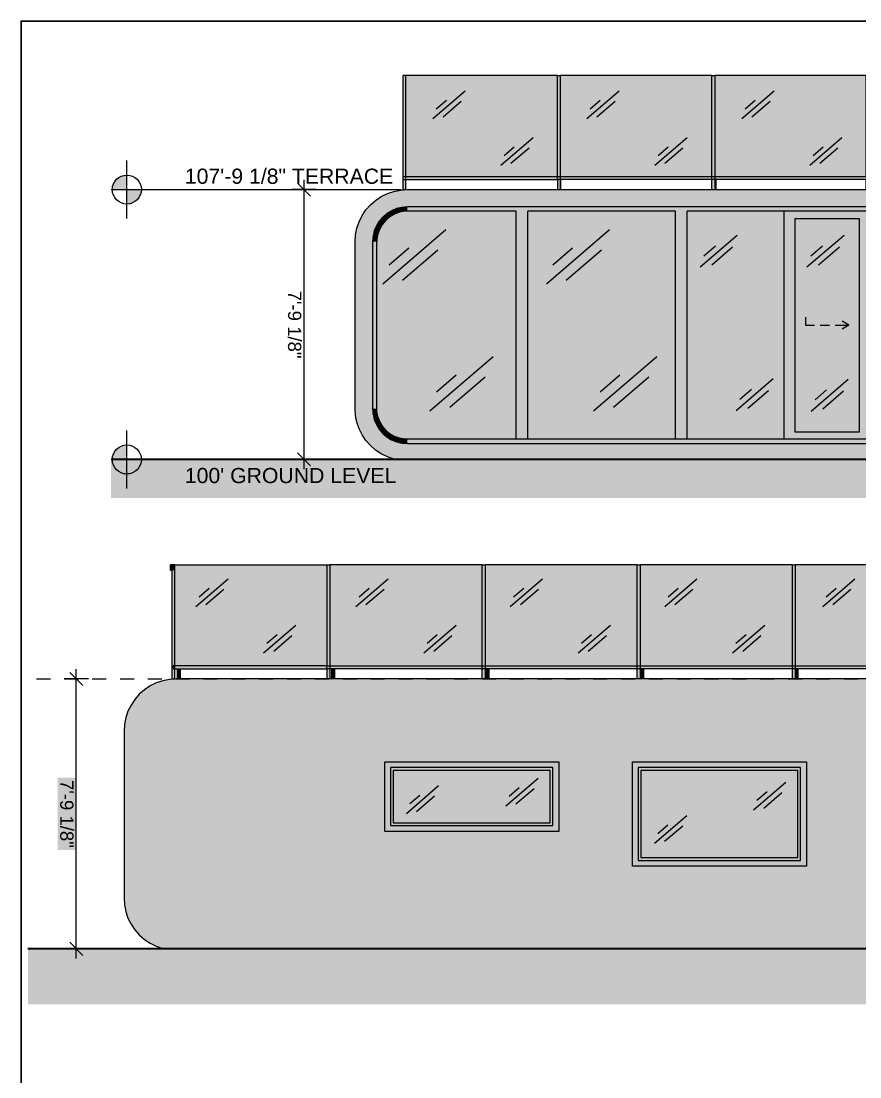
# Model space of a CAD drawing. Header units: millimetres. Extents: x -419 to 20046, y -14642 to 2638.
# Drawn here: x 9456.7 to 9842.4, y -276.2 to 209.3 of the extents above; entities that cross this region are included whole.
import ezdxf

# ---------------------------------------------------------------- set-up
doc = ezdxf.new("R2010")
doc.units = ezdxf.units.MM
for name, color, linetype, true_color in [('PDF6_A$$$COLUMNS$$$ARCHITECTURAL.3D', 7, 'Continuous', 0x757575), ('PDF6_A$$$FLOOR$$$RAILINGS.3D', 7, 'Continuous', 0x757575), ('PDF6_A$$$WALL$$$EXTERIOR.3D', 7, 'Continuous', 0x757575), ('PDF6_A$$$WALL$$$INTERIOR.3D', 7, 'Continuous', 0xbfbfbf)]:
    doc.layers.add(name, color=color, linetype=linetype, true_color=true_color)
for name, color, linetype in [('PDF6_A$$$DIMENSIONS.2D', 7, 'Continuous'), ('PDF6_C$$$MESH$(TERRAIN).3D', 7, 'Continuous'), ('PDF6_Geometry', 7, 'Continuous'), ('PDF6_Text', 7, 'Continuous')]:
    doc.layers.add(name, color=color, linetype=linetype)
doc.styles.add('PDF Arial', font='arial.ttf')

msp = doc.modelspace()

# ---------------------------------------------------------------- hatches: boundary and pattern name
at = {"layer": 'PDF6_A$$$DIMENSIONS.2D', "transparency": 33554559}
for points in [[(9505.309, 131.855), (9498.642, 131.855), (9499.15, 134.406), (9500.595, 136.569), (9502.758, 138.014), (9505.309, 138.521)], [(9505.309, 131.855), (9511.976, 131.855), (9511.468, 129.303), (9510.023, 127.141), (9507.86, 125.695), (9505.309, 125.188)], [(9505.309, 7.721), (9498.642, 7.721), (9499.15, 10.272), (9500.595, 12.435), (9502.758, 13.88), (9505.309, 14.388)], [(9505.309, 7.721), (9511.976, 7.721), (9511.468, 5.17), (9510.023, 3.007), (9507.86, 1.562), (9505.309, 1.055)]]:
    msp.add_hatch(color=256, dxfattribs=at).paths.add_polyline_path(points)
at = {"layer": 'PDF6_A$$$DIMENSIONS.2D', "true_color": 0xffffff, "transparency": 33554559}
msp.add_hatch(color=7, dxfattribs=at).paths.add_polyline_path([(9504.873, -118.872), (9505.27, -114.84), (9506.446, -110.965), (9508.356, -107.392), (9510.926, -104.26), (9514.058, -101.69), (9517.631, -99.78), (9521.508, -98.603), (9525.54, -98.205), (9606.621, -98.205), (9606.621, -212.342), (9525.54, -212.342), (9521.508, -211.944), (9517.631, -210.767), (9514.058, -208.86), (9510.926, -206.29), (9508.356, -203.158), (9506.446, -199.585), (9505.27, -195.707), (9504.873, -191.675)])
at = {"layer": 'PDF6_A$$$FLOOR$$$RAILINGS.3D', "true_color": 0xffffff, "transparency": 33554559}
for points in [[(9525.363, -40.713), (9525.367, -40.723), (9525.383, -40.734), (9526.008, -40.734), (9526.008, -40.713)], [(9525.363, -43.339), (9526.008, -43.339), (9526.008, -43.319), (9525.383, -43.319), (9525.367, -43.329)], [(9525.383, -40.734), (9525.407, -40.764), (9525.442, -40.792), (9526.008, -40.792), (9526.008, -40.734)], [(9525.383, -43.319), (9526.008, -43.319), (9526.008, -43.258), (9525.442, -43.258), (9525.407, -43.289)], [(9525.442, -40.792), (9525.486, -40.842), (9525.538, -40.89), (9526.008, -40.89), (9526.008, -40.792)], [(9525.442, -43.258), (9526.008, -43.258), (9526.008, -43.163), (9525.538, -43.163), (9525.486, -43.21)], [(9526.008, -40.89), (9525.538, -40.89), (9525.6, -40.958), (9525.67, -41.021), (9526.675, -41.021), (9526.675, -40.897), (9526.008, -40.897)], [(9525.538, -43.163), (9526.008, -43.163), (9526.008, -43.155), (9526.675, -43.155), (9526.675, -43.032), (9525.67, -43.032), (9525.6, -43.095)], [(9526.675, -41.021), (9525.67, -41.021), (9525.747, -41.104), (9525.831, -41.182), (9526.675, -41.182)], [(9525.67, -43.032), (9526.675, -43.032), (9526.675, -42.87), (9525.831, -42.87), (9525.747, -42.946)], [(9525.922, -41.283), (9526.019, -41.369), (9526.675, -41.369), (9526.675, -41.182), (9525.831, -41.182)], [(9525.922, -42.769), (9525.831, -42.87), (9526.675, -42.87), (9526.675, -42.681), (9526.019, -42.681)], [(9526.008, -40.713), (9526.008, -40.897), (9526.675, -40.897), (9526.675, -43.155), (9526.008, -43.155), (9526.008, -93.206), (9527.342, -93.206), (9527.342, -88.54), (9526.675, -88.54), (9526.675, -87.207), (9527.342, -87.207), (9527.342, -40.713)], [(9526.12, -41.482), (9526.226, -41.578), (9526.675, -41.578), (9526.675, -41.369), (9526.019, -41.369)], [(9526.12, -42.568), (9526.019, -42.681), (9526.675, -42.681), (9526.675, -42.475), (9526.226, -42.475)], [(9526.335, -41.706), (9526.447, -41.797), (9526.675, -41.797), (9526.675, -41.578), (9526.226, -41.578)], [(9526.335, -42.346), (9526.226, -42.475), (9526.675, -42.475), (9526.675, -42.253), (9526.447, -42.253)]]:
    msp.add_hatch(color=7, dxfattribs=at).paths.add_polyline_path(points)
at = {"layer": 'PDF6_A$$$WALL$$$EXTERIOR.3D', "true_color": 0xffffff, "transparency": 33554559}
h = msp.add_hatch(color=7, dxfattribs=at)
h.paths.add_polyline_path([(9610.312, 107.855), (9610.312, 31.055), (9610.518, 27.922), (9611.13, 24.843), (9612.139, 21.87), (9613.528, 19.055), (9615.272, 16.444), (9617.342, 14.084), (9619.702, 12.014), (9622.312, 10.27), (9625.128, 8.882), (9628.101, 7.872), (9628.86, 7.721), (10207.765, 7.721), (10208.524, 7.872), (10211.497, 8.882), (10214.311, 10.27), (10216.922, 12.014), (10219.283, 14.084), (10221.354, 16.444), (10223.098, 19.055), (10224.486, 21.87), (10225.494, 24.843), (10226.109, 27.922), (10226.313, 31.055), (10226.313, 107.855), (10226.109, 110.987), (10225.494, 114.066), (10224.486, 117.039), (10223.098, 119.855), (10221.354, 122.465), (10219.283, 124.825), (10216.922, 126.895), (10214.311, 128.639), (10211.497, 130.028), (10208.524, 131.037), (10205.445, 131.649), (10202.313, 131.855), (9634.312, 131.855), (9631.18, 131.649), (9628.101, 131.037), (9625.128, 130.028), (9622.312, 128.639), (9619.702, 126.895), (9617.342, 124.825), (9615.272, 122.465), (9613.528, 119.855), (9612.139, 117.039), (9611.13, 114.066), (9610.518, 110.987)], flags=0)
h.paths.add_polyline_path([(9618.312, 31.055), (9618.312, 107.855), (9618.509, 110.358), (9619.095, 112.799), (9620.056, 115.118), (9621.368, 117.259), (9622.999, 119.168), (9624.908, 120.799), (9627.049, 122.111), (9629.368, 123.071), (9631.809, 123.658), (9634.312, 123.855), (10202.313, 123.855), (10204.815, 123.658), (10207.256, 123.071), (10209.577, 122.111), (10211.716, 120.799), (10213.626, 119.168), (10215.256, 117.259), (10216.569, 115.118), (10217.529, 112.799), (10218.116, 110.358), (10218.313, 107.855), (10218.313, 31.055), (10218.116, 28.552), (10217.529, 26.11), (10216.569, 23.791), (10215.256, 21.65), (10213.626, 19.741), (10211.716, 18.11), (10209.577, 16.798), (10207.256, 15.838), (10204.815, 15.252), (10202.313, 15.055), (9634.312, 15.055), (9631.809, 15.252), (9629.368, 15.838), (9627.049, 16.798), (9624.908, 18.11), (9622.999, 19.741), (9621.368, 21.65), (9620.056, 23.791), (9619.095, 26.11), (9618.509, 28.552)], flags=0)
for points in [[(9634.314, 17.055), (9684.313, 17.054), (9684.313, 121.855), (9634.312, 121.855), (9633.108, 121.855), (9630.692, 121.429), (9628.387, 120.59), (9626.262, 119.363), (9624.383, 117.786), (9622.805, 115.907), (9621.579, 113.782), (9620.74, 111.476), (9620.314, 109.06), (9620.314, 107.833), (9620.314, 31.055), (9620.328, 31.055), (9620.326, 29.843), (9620.749, 27.43), (9621.585, 25.128), (9622.808, 23.005), (9624.381, 21.127), (9626.256, 19.55), (9628.376, 18.324), (9630.677, 17.484), (9633.09, 17.056)], [(9627.049, 122.111), (9625.152, 120.948), (9626.262, 119.363), (9628.387, 120.59), (9627.576, 122.329)], [(9629.368, 123.071), (9627.576, 122.329), (9628.387, 120.59), (9630.692, 121.429), (9630.199, 123.271)], [(9630.199, 123.271), (9630.692, 121.429), (9633.108, 121.855), (9632.943, 123.747), (9631.821, 123.659), (9631.791, 123.653)], [(9807.364, 118.605), (9812.613, 118.605), (9842.116, 118.605), (9847.364, 118.605), (9847.364, 121.855), (9807.364, 121.855)], [(9619.839, 114.593), (9621.579, 113.782), (9622.805, 115.907), (9621.22, 117.017), (9620.056, 115.118)], [(9621.22, 117.017), (9622.805, 115.907), (9624.383, 117.786), (9622.999, 119.169), (9622.999, 119.168), (9621.368, 117.259)], [(9622.999, 119.169), (9624.383, 117.786), (9626.262, 119.363), (9625.152, 120.948), (9624.908, 120.799)], [(9618.42, 109.226), (9620.314, 109.06), (9620.74, 111.476), (9618.896, 111.97), (9618.517, 110.39), (9618.508, 110.336)], [(9619.095, 112.799), (9618.896, 111.97), (9620.74, 111.476), (9621.579, 113.782), (9619.839, 114.593)], [(9618.313, 107.833), (9620.314, 107.833), (9620.314, 109.06), (9618.42, 109.226), (9618.313, 107.868)], [(9618.313, 107.866), (9618.313, 107.855), (9618.313, 31.055), (9618.327, 30.866), (9618.313, 31.055)], [(9618.327, 31.055), (9618.327, 30.863), (9618.421, 29.678), (9620.326, 29.843), (9620.328, 31.055)], [(9620.326, 29.843), (9618.421, 29.678), (9618.499, 28.687), (9618.558, 28.35), (9618.897, 26.936), (9620.749, 27.43)], [(9620.749, 27.43), (9618.897, 26.936), (9619.085, 26.155), (9619.14, 26.003), (9619.839, 24.315), (9621.585, 25.128)], [(9619.839, 24.315), (9620.056, 23.791), (9621.219, 21.894), (9622.808, 23.005), (9621.585, 25.128)], [(9621.219, 21.894), (9621.368, 21.65), (9622.996, 19.744), (9624.381, 21.127), (9622.808, 23.005)], [(9624.381, 21.127), (9622.996, 19.744), (9622.999, 19.741), (9624.908, 18.11), (9625.144, 17.966), (9626.256, 19.55)], [(9625.144, 17.966), (9627.049, 16.798), (9627.564, 16.585), (9628.376, 18.324), (9626.256, 19.55)], [(9807.364, 20.304), (9807.364, 17.055), (9847.364, 17.055), (9847.364, 20.304), (9842.116, 20.304), (9812.613, 20.304)], [(9627.564, 16.585), (9629.368, 15.838), (9630.182, 15.642), (9630.677, 17.484), (9628.376, 18.324)], [(9630.677, 17.484), (9630.182, 15.642), (9631.809, 15.252), (9632.922, 15.164), (9633.09, 17.056)], [(9512.205, -114.704), (9512.008, -117.206), (9512.008, -194.006), (9512.205, -196.511), (9512.791, -198.952), (9513.752, -201.27), (9515.064, -203.412), (9516.694, -205.322), (9518.604, -206.952), (9520.744, -208.262), (9523.064, -209.225), (9525.505, -209.81), (9528.008, -210.006), (9596.663, -210.006), (9596.663, -101.206), (9528.008, -101.206), (9525.831, -101.377), (9525.505, -101.405), (9523.064, -101.99), (9520.744, -102.952), (9518.604, -104.262), (9516.694, -105.893), (9515.064, -107.803), (9513.752, -109.944), (9512.791, -112.262)], [(9623.9, -133.937), (9626.525, -133.937), (9701.276, -133.937), (9703.901, -133.937), (9703.901, -131.311), (9623.9, -131.311)], [(9701.276, -133.937), (9626.525, -133.937), (9626.525, -135.25), (9627.837, -135.25), (9699.963, -135.25), (9701.276, -135.25)], [(9737.793, -133.937), (9740.419, -133.937), (9815.168, -133.937), (9817.793, -133.937), (9817.793, -131.311), (9737.793, -131.311)], [(9815.168, -133.937), (9740.419, -133.937), (9740.419, -135.25), (9741.732, -135.25), (9813.858, -135.25), (9815.168, -135.25)], [(9626.525, -159.376), (9626.525, -160.688), (9701.276, -160.688), (9701.276, -159.376), (9699.963, -159.376), (9627.837, -159.376)], [(9703.901, -160.688), (9701.276, -160.688), (9626.525, -160.688), (9623.9, -160.688), (9623.9, -163.311), (9703.901, -163.311)], [(9817.793, -176.688), (9815.168, -176.688), (9740.419, -176.688), (9737.793, -176.688), (9737.793, -179.311), (9817.793, -179.311)], [(9740.419, -175.376), (9740.419, -176.688), (9815.168, -176.688), (9815.168, -175.376), (9813.858, -175.376), (9741.732, -175.376)]]:
    msp.add_hatch(color=7, dxfattribs=at).paths.add_polyline_path(points)
h = msp.add_hatch(color=7, dxfattribs=at)
h.paths.add_polyline_path([(9504.213, -114.074), (9504.008, -117.206), (9504.008, -194.006), (9504.213, -197.141), (9504.826, -200.22), (9505.835, -203.19), (9507.224, -206.007), (9508.968, -208.618), (9511.038, -210.979), (9513.398, -213.047), (9516.008, -214.791), (9518.824, -216.179), (9521.797, -217.19), (9522.556, -217.341), (10101.46, -217.341), (10102.221, -217.19), (10105.194, -216.179), (10108.008, -214.791), (10110.619, -213.047), (10112.98, -210.979), (10115.048, -208.618), (10116.792, -206.007), (10118.183, -203.19), (10119.191, -200.22), (10119.803, -197.141), (10120.01, -194.006), (10120.01, -117.206), (10119.803, -114.074), (10119.191, -110.995), (10118.183, -108.022), (10116.792, -105.207), (10115.048, -102.597), (10112.98, -100.236), (10110.619, -98.167), (10108.008, -96.424), (10105.194, -95.033), (10102.221, -94.025), (10099.142, -93.413), (10096.01, -93.206), (9528.008, -93.206), (9524.876, -93.413), (9521.797, -94.025), (9518.824, -95.033), (9516.008, -96.424), (9513.398, -98.167), (9511.038, -100.236), (9508.968, -102.597), (9507.224, -105.207), (9505.835, -108.022), (9504.826, -110.995)], flags=0)
h.paths.add_polyline_path([(9512.008, -194.006), (9512.008, -117.206), (9512.205, -114.704), (9512.791, -112.262), (9513.752, -109.944), (9515.064, -107.803), (9516.694, -105.893), (9518.604, -104.262), (9520.744, -102.952), (9523.064, -101.99), (9525.505, -101.405), (9528.008, -101.206), (10096.01, -101.206), (10098.512, -101.405), (10100.953, -101.99), (10103.271, -102.952), (10105.413, -104.262), (10107.323, -105.893), (10108.953, -107.803), (10110.264, -109.944), (10111.226, -112.262), (10111.811, -114.704), (10112.01, -117.206), (10112.01, -194.006), (10111.811, -196.511), (10111.226, -198.952), (10110.264, -201.27), (10108.953, -203.412), (10107.323, -205.322), (10105.413, -206.952), (10103.271, -208.262), (10100.953, -209.225), (10098.512, -209.81), (10096.01, -210.006), (9528.008, -210.006), (9525.505, -209.81), (9523.064, -209.225), (9520.744, -208.262), (9518.604, -206.952), (9516.694, -205.322), (9515.064, -203.412), (9513.752, -201.27), (9512.791, -198.952), (9512.205, -196.511)], flags=0)
at = {"layer": 'PDF6_C$$$MESH$(TERRAIN).3D', "true_color": 0xffffff, "transparency": 33554559}
msp.add_hatch(color=7, dxfattribs=at).paths.add_polyline_path([(9459.844, -242.805), (9459.844, -217.341), (10286.18, -217.341), (10286.18, -242.805), (9464.109, -242.805)])

# ---------------------------------------------------------------- linework, layer by layer
at = {"layer": 'PDF6_A$$$COLUMNS$$$ARCHITECTURAL.3D', "lineweight": 9}
for points in [[(9684.313, 17.054), (9684.313, 121.855)], [(9689.647, 17.054), (9689.647, 121.855)], [(9757.646, 17.054), (9757.646, 121.855)], [(9762.98, 17.054), (9762.98, 121.855)], [(9618.313, 107.833), (9618.313, 31.055), (9618.327, 31.055)], [(9620.314, 31.055), (9620.314, 107.833)]]:
    msp.add_lwpolyline(points, dxfattribs=at)
at = {"layer": 'PDF6_A$$$COLUMNS$$$ARCHITECTURAL.3D', "color": 7, "lineweight": 0, "true_color": 0xffffff, "transparency": 33554559}
for points in [[(9684.313, 121.855), (9684.313, 17.054), (9689.647, 121.855), (9689.647, 17.054)], [(9757.646, 121.855), (9757.646, 17.054), (9762.98, 121.855), (9762.98, 17.054)], [(9618.313, 107.833), (9618.313, 31.055), (9620.314, 107.833), (9620.314, 31.055)]]:
    msp.add_solid(points, dxfattribs=at)
at = {"layer": 'PDF6_A$$$DIMENSIONS.2D', "lineweight": 13}
for points in [[(9505.309, 118.521), (9505.309, 145.188)], [(9586.791, 3.221), (9586.791, 7.721), (9586.791, 131.855), (9586.791, 136.355)], [(9498.073, 131.855), (9518.642, 131.855), (9630.475, 131.855)], [(9592.416, 131.855), (9581.166, 131.855)], [(9589.791, 128.855), (9583.791, 134.855)], [(9505.309, -5.612), (9505.309, 21.055)], [(9583.791, 10.721), (9589.791, 4.721)], [(9498.073, 7.721), (9518.642, 7.721), (9631.841, 7.721)], [(9592.416, 7.721), (9581.166, 7.721)], [(9485.047, -96.207), (9479.047, -90.208)], [(9482.046, -221.841), (9482.046, -217.341), (9482.046, -93.206), (9482.046, -88.706)], [(9487.672, -93.206), (9476.422, -93.206)], [(9487.672, -217.341), (9476.422, -217.341)], [(9479.047, -214.34), (9485.047, -220.339)]]:
    msp.add_lwpolyline(points, dxfattribs=at)
for centre in [(9505.309, 131.855), (9505.309, 7.721)]:
    msp.add_circle(centre, 6.667, dxfattribs=at)
at = {"layer": 'PDF6_A$$$DIMENSIONS.2D', "color": 7, "lineweight": 0, "true_color": 0xffffff, "transparency": 33554559}
msp.add_solid([(9481.883, -171.941), (9473.499, -171.941), (9481.883, -138.606), (9473.499, -138.606)], dxfattribs=at)
at = {"layer": 'PDF6_A$$$FLOOR$$$RAILINGS.3D', "lineweight": 9}
for points in [[(9632.27, 137.855), (9633.604, 137.855), (9703.281, 137.855), (9703.281, 184.348), (9633.604, 184.348)], [(9774.291, 131.855), (9774.291, 136.521), (9704.614, 136.521), (9703.281, 136.521), (9703.281, 137.855), (9704.614, 137.855), (9774.291, 137.855), (9774.291, 184.348), (9704.614, 184.348)], [(9703.281, 184.348), (9704.614, 184.348), (9704.614, 137.855), (9704.614, 136.521), (9704.614, 131.855)], [(9845.301, 131.855), (9845.301, 136.521), (9775.624, 136.521), (9774.291, 136.521), (9774.291, 137.855), (9775.624, 137.855), (9845.301, 137.855), (9845.301, 184.348), (9775.624, 184.348)], [(9774.291, 184.348), (9775.624, 184.348), (9775.624, 137.855), (9775.624, 136.521), (9775.624, 131.855)], [(9632.27, 136.521), (9633.604, 136.521), (9703.281, 136.521), (9703.281, 131.855)], [(9704.942, 131.855), (9704.942, 136.521)], [(9776.282, 131.855), (9776.282, 136.521)], [(9526.008, -43.155), (9526.008, -93.206), (9527.342, -93.206), (9527.342, -88.54), (9527.342, -87.207), (9527.342, -40.713), (9526.008, -40.713), (9525.363, -40.713), (9525.367, -40.723), (9525.383, -40.734), (9525.407, -40.764), (9525.442, -40.792), (9525.486, -40.842), (9525.538, -40.89), (9525.6, -40.958), (9525.67, -41.021), (9525.747, -41.104), (9525.831, -41.182), (9525.922, -41.283), (9526.019, -41.369), (9526.12, -41.482), (9526.226, -41.578), (9526.335, -41.706), (9526.447, -41.797), (9526.561, -41.968), (9526.675, -42.026), (9526.561, -42.084), (9526.447, -42.253), (9526.335, -42.346), (9526.226, -42.475), (9526.12, -42.568), (9526.019, -42.681), (9525.922, -42.769), (9525.831, -42.87), (9525.747, -42.946), (9525.67, -43.032), (9525.6, -43.095), (9525.538, -43.163), (9525.486, -43.21), (9525.442, -43.258), (9525.407, -43.289), (9525.383, -43.319), (9525.367, -43.329), (9525.363, -43.339), (9525.363, -40.713)], [(9526.008, -43.339), (9525.363, -43.339)], [(9526.008, -40.897), (9526.008, -40.713)], [(9527.342, -40.713), (9597.347, -40.713), (9597.347, -87.207), (9527.342, -87.207), (9526.675, -87.207), (9526.675, -88.54), (9527.342, -88.54), (9597.347, -88.54), (9597.347, -93.206)], [(9526.675, -40.897), (9526.675, -41.021), (9526.675, -41.182), (9526.675, -41.369), (9526.675, -41.578), (9526.675, -41.797), (9526.675, -42.026), (9526.675, -42.253), (9526.675, -42.475), (9526.675, -42.681), (9526.675, -42.87), (9526.675, -43.032), (9526.675, -43.155)], [(9668.685, -93.206), (9668.685, -88.54), (9598.68, -88.54), (9597.347, -88.54), (9597.347, -87.207), (9598.68, -87.207), (9668.685, -87.207), (9668.685, -40.713), (9598.68, -40.713)], [(9597.347, -40.713), (9598.68, -40.713), (9598.68, -87.207), (9598.68, -88.54), (9598.68, -93.206)], [(9740.023, -93.206), (9740.023, -88.54), (9670.019, -88.54), (9668.685, -88.54), (9668.685, -87.207), (9670.019, -87.207), (9740.023, -87.207), (9740.023, -40.713), (9670.019, -40.713)], [(9668.685, -40.713), (9670.019, -40.713), (9670.019, -87.207), (9670.019, -88.54), (9670.019, -93.206)], [(9811.363, -93.206), (9811.363, -88.54), (9741.359, -88.54), (9740.023, -88.54), (9740.023, -87.207), (9741.359, -87.207), (9811.363, -87.207), (9811.363, -40.713), (9741.359, -40.713)], [(9740.023, -40.713), (9741.359, -40.713), (9741.359, -87.207), (9741.359, -88.54), (9741.359, -93.206)], [(9882.701, -93.206), (9882.701, -88.54), (9812.696, -88.54), (9811.363, -88.54), (9811.363, -87.207), (9812.696, -87.207), (9882.701, -87.207), (9882.701, -40.713), (9812.696, -40.713)], [(9811.363, -40.713), (9812.696, -40.713), (9812.696, -87.207), (9812.696, -88.54), (9812.696, -93.206)], [(9528.633, -93.206), (9528.633, -88.54)], [(9529.966, -93.206), (9529.966, -88.54)], [(9599.644, -93.206), (9599.644, -88.54)], [(9600.977, -93.206), (9600.977, -88.54)], [(9670.654, -93.206), (9670.654, -88.54)], [(9671.987, -93.206), (9671.987, -88.54)], [(9741.664, -93.206), (9741.664, -88.54)], [(9742.999, -93.206), (9742.999, -88.54)], [(9814.009, -93.206), (9814.009, -88.54)]]:
    msp.add_lwpolyline(points, dxfattribs=at)
msp.add_lwpolyline([(9633.604, 137.855), (9633.604, 184.348), (9632.27, 184.348), (9632.27, 131.855), (9633.604, 131.855), (9633.604, 136.521)], close=True, dxfattribs=at)
at = {"layer": 'PDF6_A$$$FLOOR$$$RAILINGS.3D', "color": 253, "lineweight": 9, "true_color": 0xa5a5a5}
for points in [[(9646.094, 164.479), (9660.923, 177.221)], [(9716.883, 164.479), (9731.713, 177.221)], [(9788.114, 164.479), (9802.945, 177.221)], [(9647.621, 168.941), (9652.247, 172.915)], [(9650.722, 165.332), (9659.051, 172.489)], [(9718.412, 168.941), (9723.036, 172.915)], [(9721.511, 165.332), (9729.841, 172.489)], [(9789.643, 168.941), (9794.267, 172.915)], [(9792.743, 165.332), (9801.073, 172.489)], [(9677.311, 143.068), (9692.139, 155.809)], [(9748.101, 143.068), (9762.93, 155.809)], [(9819.333, 143.068), (9834.161, 155.809)], [(9678.838, 147.53), (9683.464, 151.504)], [(9681.939, 143.921), (9690.267, 151.077)], [(9749.628, 147.53), (9754.254, 151.504)], [(9752.73, 143.921), (9761.058, 151.077)], [(9820.86, 147.53), (9825.486, 151.504)], [(9823.962, 143.921), (9832.289, 151.077)], [(9622.979, 88.504), (9652.017, 113.454)], [(9698.244, 88.504), (9727.281, 113.454)], [(9768.952, 96.241), (9786.02, 110.907)], [(9818.076, 96.241), (9835.147, 110.907)], [(9625.971, 97.241), (9635.028, 105.023)], [(9632.043, 90.175), (9648.351, 104.187)], [(9701.235, 97.241), (9710.294, 105.023)], [(9707.308, 90.175), (9723.615, 104.187)], [(9770.711, 101.377), (9776.035, 105.951)], [(9774.278, 97.223), (9783.866, 105.46)], [(9819.834, 101.377), (9825.158, 105.951)], [(9823.405, 97.223), (9832.992, 105.46)], [(9644.707, 30.112), (9673.743, 55.061)], [(9719.972, 30.112), (9749.009, 55.061)], [(9647.698, 38.849), (9656.756, 46.631)], [(9653.77, 31.782), (9670.079, 45.795)], [(9722.963, 38.849), (9732.021, 46.631)], [(9729.035, 31.782), (9745.345, 45.795)], [(9785.481, 30.27), (9802.552, 44.937)], [(9820.006, 30.003), (9837.074, 44.669)], [(9787.24, 35.406), (9792.564, 39.981)], [(9790.81, 31.252), (9800.395, 39.489)], [(9821.764, 35.139), (9827.089, 39.714)], [(9825.332, 30.985), (9834.92, 39.222)], [(9537.004, -59.863), (9551.833, -47.121)], [(9610.639, -59.863), (9625.468, -47.121)], [(9681.65, -59.863), (9696.478, -47.121)], [(9752.66, -59.863), (9767.49, -47.121)], [(9825.312, -59.863), (9840.141, -47.121)], [(9538.532, -55.401), (9543.157, -51.427)], [(9541.632, -59.009), (9549.961, -51.853)], [(9612.167, -55.401), (9616.792, -51.427)], [(9615.268, -59.009), (9623.596, -51.853)], [(9683.177, -55.401), (9687.803, -51.427)], [(9686.278, -59.009), (9694.606, -51.853)], [(9754.189, -55.401), (9758.813, -51.427)], [(9757.288, -59.009), (9765.618, -51.853)], [(9826.839, -55.401), (9831.465, -51.427)], [(9829.941, -59.009), (9838.268, -51.853)], [(9568.221, -81.275), (9583.05, -68.533)], [(9641.856, -81.275), (9656.685, -68.533)], [(9712.866, -81.275), (9727.697, -68.533)], [(9783.878, -81.275), (9798.707, -68.533)], [(9569.749, -76.813), (9574.374, -72.839)], [(9572.85, -80.421), (9581.178, -73.265)], [(9643.384, -76.813), (9648.01, -72.839)], [(9646.485, -80.421), (9654.814, -73.265)], [(9714.396, -76.813), (9719.019, -72.839)], [(9717.495, -80.421), (9725.825, -73.265)], [(9785.405, -76.813), (9790.032, -72.839)], [(9788.507, -80.421), (9796.835, -73.265)], [(9679.609, -151.554), (9694.437, -138.812)], [(9793.554, -153.459), (9808.385, -140.717)], [(9633.873, -155.032), (9648.702, -142.29)], [(9681.136, -147.092), (9685.762, -143.119)], [(9684.237, -150.703), (9692.565, -143.544)], [(9795.083, -148.997), (9799.707, -145.023)], [(9798.183, -152.608), (9806.513, -145.449)], [(9635.401, -150.569), (9640.027, -146.596)], [(9638.502, -154.177), (9646.83, -147.022)], [(9747.973, -168.708), (9762.804, -155.966)], [(9749.502, -164.246), (9754.129, -160.273)], [(9752.602, -167.854), (9760.932, -160.698)]]:
    msp.add_lwpolyline(points, dxfattribs=at)
at = {"layer": 'PDF6_A$$$FLOOR$$$RAILINGS.3D', "color": 7, "lineweight": 13}
for points in [[(9565.64, 131.855), (9568.945, 131.855)], [(9573.884, 131.855), (9580.284, 131.855)], [(9586.684, 131.855), (9593.084, 131.855)], [(9599.484, 131.855), (9605.884, 131.855)], [(9612.284, 131.855), (9618.684, 131.855)], [(9625.084, 131.855), (9631.484, 131.855)], [(9637.884, 131.855), (9644.284, 131.855)], [(9650.684, 131.855), (9657.084, 131.855)], [(9663.484, 131.855), (9669.884, 131.855)], [(9676.283, 131.855), (9682.683, 131.855)], [(9689.083, 131.855), (9695.483, 131.855)], [(9701.883, 131.855), (9708.283, 131.855)], [(9714.683, 131.855), (9721.083, 131.855)], [(9727.483, 131.855), (9733.883, 131.855)], [(9740.283, 131.855), (9746.683, 131.855)], [(9753.083, 131.855), (9759.483, 131.855)], [(9765.883, 131.855), (9772.283, 131.855)], [(9778.683, 131.855), (9785.083, 131.855)], [(9791.483, 131.855), (9797.883, 131.855)], [(9804.283, 131.855), (9810.683, 131.855)], [(9817.083, 131.855), (9823.483, 131.855)], [(9829.883, 131.855), (9836.283, 131.855)], [(9463.822, -93.206), (9470.222, -93.206)], [(9476.622, -93.206), (9483.022, -93.206)], [(9489.422, -93.206), (9495.822, -93.206)], [(9502.222, -93.206), (9508.622, -93.206)], [(9515.022, -93.206), (9521.422, -93.206)], [(9527.822, -93.206), (9534.222, -93.206)], [(9540.622, -93.206), (9547.022, -93.206)], [(9553.422, -93.206), (9559.822, -93.206)], [(9566.222, -93.206), (9572.622, -93.206)], [(9579.022, -93.206), (9585.422, -93.206)], [(9591.822, -93.206), (9598.222, -93.206)], [(9604.622, -93.206), (9611.022, -93.206)], [(9617.422, -93.206), (9623.822, -93.206)], [(9630.222, -93.206), (9636.622, -93.206)], [(9643.022, -93.206), (9649.422, -93.206)], [(9655.822, -93.206), (9662.222, -93.206)], [(9668.622, -93.206), (9675.023, -93.206)], [(9681.423, -93.206), (9687.823, -93.206)], [(9694.223, -93.206), (9700.623, -93.206)], [(9707.023, -93.206), (9713.423, -93.206)], [(9719.823, -93.206), (9726.223, -93.206)], [(9732.623, -93.206), (9739.023, -93.206)], [(9745.423, -93.206), (9751.823, -93.206)], [(9758.223, -93.206), (9764.623, -93.206)], [(9771.023, -93.206), (9777.423, -93.206)], [(9783.823, -93.206), (9790.223, -93.206)], [(9796.623, -93.206), (9803.023, -93.206)], [(9809.423, -93.206), (9815.823, -93.206)], [(9822.223, -93.206), (9828.623, -93.206)], [(9835.023, -93.206), (9841.423, -93.206)]]:
    msp.add_lwpolyline(points, dxfattribs=at)
at = {"layer": 'PDF6_A$$$FLOOR$$$RAILINGS.3D', "color": 7, "lineweight": 0, "true_color": 0xffffff, "transparency": 33554559}
for points in [[(9632.27, 131.855), (9633.604, 131.855), (9632.27, 184.348), (9633.604, 184.348)], [(9633.604, 184.348), (9633.604, 137.855), (9703.281, 184.348), (9703.281, 137.855)], [(9703.281, 131.855), (9704.614, 131.855), (9703.281, 184.348), (9704.614, 184.348)], [(9704.614, 137.855), (9774.291, 137.855), (9704.614, 184.348), (9774.291, 184.348)], [(9774.291, 131.855), (9775.624, 131.855), (9774.291, 184.348), (9775.624, 184.348)], [(9775.624, 184.348), (9775.624, 137.855), (9845.301, 184.348), (9845.301, 137.855)], [(9633.604, 137.855), (9633.604, 136.521), (9703.281, 137.855), (9703.281, 136.521)], [(9704.614, 137.855), (9704.614, 136.521), (9774.291, 137.855), (9774.291, 136.521)], [(9704.614, 136.521), (9704.614, 131.855), (9704.942, 136.521), (9704.942, 131.855)], [(9775.624, 136.521), (9845.301, 136.521), (9775.624, 137.855), (9845.301, 137.855)], [(9775.624, 136.521), (9775.624, 131.855), (9776.282, 136.521), (9776.282, 131.855)], [(9525.363, -40.713), (9525.363, -43.339), (9525.367, -40.723), (9525.367, -43.329)], [(9525.367, -40.723), (9525.367, -43.329), (9525.383, -40.734), (9525.383, -43.319)], [(9525.383, -40.734), (9525.383, -43.319), (9525.407, -40.764), (9525.407, -43.289)], [(9525.407, -40.764), (9525.407, -43.289), (9525.442, -40.792), (9525.442, -43.258)], [(9525.442, -40.792), (9525.442, -43.258), (9525.486, -40.842), (9525.486, -43.21)], [(9525.486, -40.842), (9525.486, -43.21), (9525.538, -40.89), (9525.538, -43.163)], [(9525.538, -40.89), (9525.538, -43.163), (9525.6, -40.958), (9525.6, -43.095)], [(9525.6, -40.958), (9525.6, -43.095), (9525.67, -41.021), (9525.67, -43.032)], [(9525.67, -41.021), (9525.67, -43.032), (9525.747, -41.104), (9525.747, -42.946)], [(9525.747, -41.104), (9525.747, -42.946), (9525.831, -41.182), (9525.831, -42.87)], [(9525.831, -41.182), (9525.831, -42.87), (9525.922, -41.283), (9525.922, -42.769)], [(9525.922, -41.283), (9525.922, -42.769), (9526.019, -41.369), (9526.019, -42.681)], [(9526.019, -41.369), (9526.019, -42.681), (9526.12, -41.482), (9526.12, -42.568)], [(9526.12, -41.482), (9526.12, -42.568), (9526.226, -41.578), (9526.226, -42.475)], [(9526.226, -41.578), (9526.226, -42.475), (9526.335, -41.706), (9526.335, -42.346)], [(9526.335, -41.706), (9526.335, -42.346), (9526.447, -41.797), (9526.447, -42.253)], [(9526.561, -41.968), (9526.675, -42.026), (9526.447, -41.797), (9526.675, -41.797)], [(9526.447, -41.797), (9526.447, -42.253), (9526.561, -41.968), (9526.561, -42.084)], [(9526.561, -42.084), (9526.447, -42.253), (9526.675, -42.026), (9526.675, -42.253)], [(9526.561, -41.968), (9526.561, -42.084), (9526.675, -42.026)], [(9527.342, -40.713), (9527.342, -87.207), (9597.347, -40.713), (9597.347, -87.207)], [(9597.347, -93.206), (9598.68, -93.206), (9597.347, -40.713), (9598.68, -40.713)], [(9598.68, -87.207), (9668.685, -87.207), (9598.68, -40.713), (9668.685, -40.713)], [(9668.685, -93.206), (9670.019, -93.206), (9668.685, -40.713), (9670.019, -40.713)], [(9740.023, -40.713), (9670.019, -40.713), (9740.023, -87.207), (9670.019, -87.207)], [(9740.023, -93.206), (9741.359, -93.206), (9740.023, -40.713), (9741.359, -40.713)], [(9741.359, -40.713), (9741.359, -87.207), (9811.363, -40.713), (9811.363, -87.207)], [(9811.363, -93.206), (9812.696, -93.206), (9811.363, -40.713), (9812.696, -40.713)], [(9812.696, -40.713), (9812.696, -87.207), (9882.701, -40.713), (9882.701, -87.207)], [(9526.675, -87.207), (9526.675, -88.54), (9597.347, -87.207), (9597.347, -88.54)], [(9598.68, -87.207), (9598.68, -88.54), (9668.685, -87.207), (9668.685, -88.54)], [(9670.019, -88.54), (9740.023, -88.54), (9670.019, -87.207), (9740.023, -87.207)], [(9741.359, -87.207), (9741.359, -88.54), (9811.363, -87.207), (9811.363, -88.54)], [(9812.696, -87.207), (9812.696, -88.54), (9882.701, -87.207), (9882.701, -88.54)], [(9529.966, -88.54), (9528.633, -88.54), (9529.966, -93.206), (9528.633, -93.206)], [(9599.644, -88.54), (9599.644, -93.206), (9600.977, -88.54), (9600.977, -93.206)], [(9670.654, -88.54), (9670.654, -93.206), (9671.987, -88.54), (9671.987, -93.206)], [(9741.664, -93.206), (9742.999, -93.206), (9741.664, -88.54), (9742.999, -88.54)], [(9814.009, -88.54), (9812.696, -88.54), (9814.009, -93.206), (9812.696, -93.206)]]:
    msp.add_solid(points, dxfattribs=at)
at = {"layer": 'PDF6_A$$$WALL$$$EXTERIOR.3D', "lineweight": 9}
for points in [[(9628.86, 7.721), (9628.101, 7.872), (9625.128, 8.882), (9622.312, 10.27), (9619.702, 12.014), (9617.342, 14.084), (9615.272, 16.444), (9613.528, 19.055), (9612.139, 21.87), (9611.13, 24.843), (9610.518, 27.922), (9610.312, 31.055), (9610.312, 107.855), (9610.518, 110.987), (9611.13, 114.066), (9612.139, 117.039), (9613.528, 119.855), (9615.272, 122.465), (9617.342, 124.825), (9619.702, 126.895), (9622.312, 128.639), (9625.128, 130.028), (9628.101, 131.037), (9631.18, 131.649), (9634.312, 131.855), (10202.313, 131.855)], [(10202.313, 123.855), (9634.312, 123.855), (9631.809, 123.658), (9629.368, 123.071), (9627.049, 122.111), (9624.908, 120.799), (9622.999, 119.168), (9621.368, 117.259), (9620.056, 115.118), (9619.095, 112.799), (9618.509, 110.358), (9618.312, 107.855), (9618.312, 31.055), (9618.509, 28.552), (9619.095, 26.11), (9620.056, 23.791), (9621.368, 21.65), (9622.999, 19.741), (9624.908, 18.11), (9627.049, 16.798), (9629.368, 15.838), (9631.809, 15.252), (9634.312, 15.055), (10202.313, 15.055)], [(9684.313, 121.855), (9634.312, 121.855), (9633.108, 121.855), (9630.692, 121.429), (9628.387, 120.59), (9626.262, 119.363), (9624.383, 117.786), (9622.805, 115.907), (9621.579, 113.782), (9620.74, 111.476), (9620.314, 109.06), (9620.314, 107.833)], [(9631.791, 123.653), (9631.821, 123.659)], [(9631.81, 123.658), (9631.809, 123.658)], [(9757.646, 121.855), (9689.647, 121.855)], [(9995.32, 121.855), (9762.98, 121.855)], [(9807.364, 121.855), (9807.364, 17.054)], [(9618.313, 107.833), (9618.313, 107.868)], [(9618.508, 110.336), (9618.517, 110.39)], [(9817.365, 73.129), (9817.365, 69.455), (9821.563, 69.455)], [(9824.188, 69.455), (9828.389, 69.455)], [(9831.012, 69.455), (9833.164, 69.455), (9837.364, 69.455), (9834.181, 67.617)], [(9837.364, 69.455), (9834.181, 71.292)], [(9618.313, 31.055), (9618.327, 30.866)], [(9618.327, 30.864), (9618.327, 31.055)], [(10083.517, 17.055), (9762.98, 17.055), (9757.646, 17.055), (9689.647, 17.055), (9684.313, 17.055), (9634.314, 17.055), (9633.09, 17.056), (9630.677, 17.484), (9628.376, 18.324), (9626.256, 19.55), (9624.381, 21.127), (9622.808, 23.005), (9621.585, 25.128), (9620.749, 27.43), (9620.326, 29.843), (9620.328, 31.055), (9620.314, 31.055)], [(9618.558, 28.35), (9618.499, 28.687)], [(9619.14, 26.003), (9619.085, 26.155)], [(9626.256, 19.55), (9626.256, 19.55)], [(9628.376, 18.324), (9628.376, 18.324)], [(9634.313, 15.055), (9634.312, 15.055)], [(10096.01, -93.206), (9528.008, -93.206), (9524.876, -93.413), (9521.797, -94.025), (9518.824, -95.033), (9516.008, -96.424), (9513.398, -98.167), (9511.038, -100.236), (9508.968, -102.597), (9507.224, -105.207), (9505.835, -108.022), (9504.826, -110.995), (9504.213, -114.074), (9504.008, -117.206), (9504.008, -194.006), (9504.213, -197.141), (9504.826, -200.22), (9505.835, -203.19), (9507.224, -206.007), (9508.968, -208.618), (9511.038, -210.979), (9513.398, -213.047), (9516.008, -214.791), (9518.824, -216.179), (9521.797, -217.19), (9522.556, -217.341)]]:
    msp.add_lwpolyline(points, dxfattribs=at)
for points in [[(9842.116, 118.605), (9842.116, 20.304), (9812.613, 20.304), (9812.613, 118.605)], [(9703.901, -163.311), (9623.9, -163.311), (9623.9, -160.688), (9623.9, -133.937), (9623.9, -131.311), (9703.901, -131.311), (9703.901, -133.937), (9703.901, -160.688)], [(9626.525, -133.937), (9626.525, -160.688), (9701.276, -160.688), (9701.276, -133.937)], [(9627.837, -135.25), (9627.837, -159.376), (9699.963, -159.376), (9699.963, -135.25)], [(9817.793, -179.311), (9737.793, -179.311), (9737.793, -176.688), (9737.793, -133.937), (9737.793, -131.311), (9817.793, -131.311), (9817.793, -133.937), (9817.793, -176.688)], [(9740.419, -133.937), (9740.419, -176.688), (9815.168, -176.688), (9815.168, -133.937)], [(9741.732, -135.25), (9741.732, -175.376), (9813.858, -175.376), (9813.858, -135.25)]]:
    msp.add_lwpolyline(points, close=True, dxfattribs=at)
at = {"layer": 'PDF6_A$$$WALL$$$EXTERIOR.3D', "color": 7, "lineweight": 0, "true_color": 0xffffff, "transparency": 33554559}
for points in [[(9631.81, 123.658), (9631.791, 123.653), (9631.821, 123.659)], [(9634.309, 123.854), (9632.943, 123.747), (9634.312, 121.855), (9633.108, 121.855)], [(9634.312, 123.855), (9634.309, 123.854), (9634.312, 121.855)], [(9634.312, 123.855), (9634.312, 121.855), (10083.517, 123.855), (10083.517, 121.855)], [(9689.647, 17.054), (9757.646, 17.054), (9689.647, 121.855), (9757.646, 121.855)], [(9807.364, 17.054), (9807.364, 121.855), (9762.98, 17.054), (9762.98, 121.855)], [(9807.364, 20.304), (9812.613, 20.304), (9807.364, 118.605), (9812.613, 118.605)], [(9812.613, 20.304), (9842.116, 20.304), (9812.613, 118.605), (9842.116, 118.605)], [(9847.364, 20.304), (9847.364, 118.605), (9842.116, 20.304), (9842.116, 118.605)], [(9618.508, 110.339), (9618.516, 110.387), (9618.51, 110.358)], [(9618.327, 30.866), (9618.327, 31.055), (9618.313, 31.055)], [(9618.557, 28.353), (9618.499, 28.685), (9618.51, 28.552)], [(9619.085, 26.153), (9619.096, 26.11), (9619.138, 26.008)], [(9633.09, 17.056), (9632.922, 15.164), (9634.314, 17.055), (9634.313, 15.055)], [(9634.313, 15.055), (10083.517, 15.055), (9634.314, 17.055), (10083.517, 17.055)], [(9601.997, -210.006), (9967.342, -210.006), (9601.997, -101.206), (9967.342, -101.206)], [(9623.9, -163.311), (9623.9, -131.311), (9703.901, -163.311), (9703.901, -131.311)], [(9623.9, -160.688), (9626.525, -160.688), (9623.9, -133.937), (9626.525, -133.937)], [(9627.837, -135.25), (9626.525, -135.25), (9627.837, -159.376), (9626.525, -159.376)], [(9699.963, -159.376), (9699.963, -135.25), (9627.837, -159.376), (9627.837, -135.25)], [(9699.963, -135.25), (9699.963, -159.376), (9701.276, -135.25), (9701.276, -159.376)], [(9703.901, -133.937), (9701.276, -133.937), (9703.901, -160.688), (9701.276, -160.688)], [(9737.793, -131.311), (9817.793, -131.311), (9737.793, -179.311), (9817.793, -179.311)], [(9737.793, -176.688), (9740.419, -176.688), (9737.793, -133.937), (9740.419, -133.937)], [(9741.732, -135.25), (9740.419, -135.25), (9741.732, -175.376), (9740.419, -175.376)], [(9813.858, -175.376), (9813.858, -135.25), (9741.732, -175.376), (9741.732, -135.25)], [(9813.858, -135.25), (9813.858, -175.376), (9815.168, -135.25), (9815.168, -175.376)], [(9817.793, -133.937), (9815.168, -133.937), (9817.793, -176.688), (9815.168, -176.688)]]:
    msp.add_solid(points, dxfattribs=at)
at = {"layer": 'PDF6_A$$$WALL$$$INTERIOR.3D', "color": 7, "lineweight": 0, "true_color": 0xffffff, "transparency": 33554559}
msp.add_solid([(9601.997, -210.006), (9601.997, -101.206), (9596.663, -210.006), (9596.663, -101.206)], dxfattribs=at)
at = {"layer": 'PDF6_C$$$MESH$(TERRAIN).3D', "lineweight": 35}
for points in [[(10254.415, 7.721), (9498.073, 7.721)], [(10286.18, -217.341), (9459.844, -217.341)]]:
    msp.add_lwpolyline(points, dxfattribs=at)
at = {"layer": 'PDF6_C$$$MESH$(TERRAIN).3D', "color": 7, "lineweight": 0, "true_color": 0xffffff, "transparency": 33554559}
msp.add_solid([(9498.073, -9.988), (9498.073, 7.721), (10254.415, -9.988), (10254.415, 7.721)], dxfattribs=at)
at = {"layer": 'PDF6_Geometry', "lineweight": 25}
msp.add_lwpolyline([(10877.795, 209.325), (9456.692, 209.325), (9456.692, -773.353), (10877.795, -773.353)], close=True, dxfattribs=at)

# ---------------------------------------------------------------- texts
at = {"layer": 'PDF6_Text', "char_height": 6.98094, "attachment_point": 7, "style": 'PDF Arial'}
for s, insert in [('107\'-9 1/8" TERRACE', (9531.976, 134.402)), ("100' GROUND LEVEL", (9531.976, -3.259))]:
    msp.add_mtext(s, dxfattribs=dict(at, insert=insert))
at = {"layer": 'PDF6_Text', "char_height": 6.1083, "attachment_point": 7, "rotation": 270, "style": 'PDF Arial'}
for insert in [(9579.334, 85.393), (9474.59, -139.668)]:
    msp.add_mtext('7\'-9 1/8"', dxfattribs=dict(at, insert=insert))

doc.saveas('drawing.dxf')
